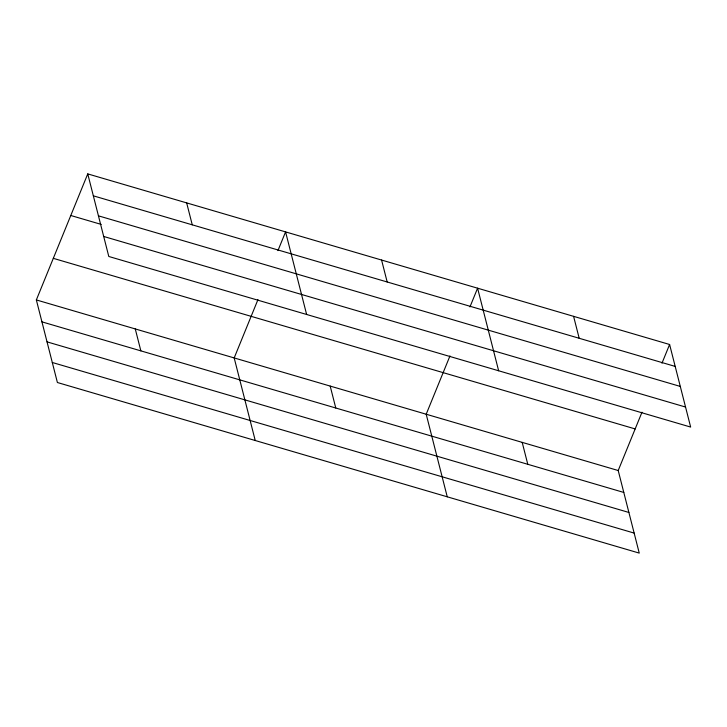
<?xml version="1.0" encoding="UTF-8"?>
<svg xmlns="http://www.w3.org/2000/svg" width="727" height="727" viewBox="0 0 727 727"><rect width="100%" height="100%" fill="white"/><g stroke="black" fill="none" stroke-linecap="round" stroke-linejoin="round"><path stroke-width="1.09" d="M641.986 412.209L618.204 470.523L639.251 553.102L57.397 382.511L36.35 299.933L87.749 173.898L669.603 344.489L690.65 427.067L108.796 256.477L87.749 173.898M257.958 299.624L234.185 357.938L255.232 440.507M277.941 250.615L285.575 231.904L306.63 314.473M449.977 355.912L426.195 414.226L447.241 496.805M469.96 306.912L477.594 288.192L498.64 370.77M661.97 363.209L669.603 344.489M93.338 195.827L675.192 366.417M98.436 215.837L680.29 386.428M70.783 215.492L101.226 224.416M103.697 236.466L685.552 407.047M53.307 258.339L635.162 428.93M36.35 299.933L618.204 470.523M41.939 321.861L623.793 492.443M47.037 341.872L628.891 512.462M52.299 362.491L634.153 533.082M573.594 316.345L579.183 338.264M522.195 442.38L527.784 464.299M381.584 260.048L387.173 281.976M330.185 386.082L335.774 408.001M186.666 202.906L192.255 224.825M135.267 328.931L140.856 350.859"/></g></svg>
